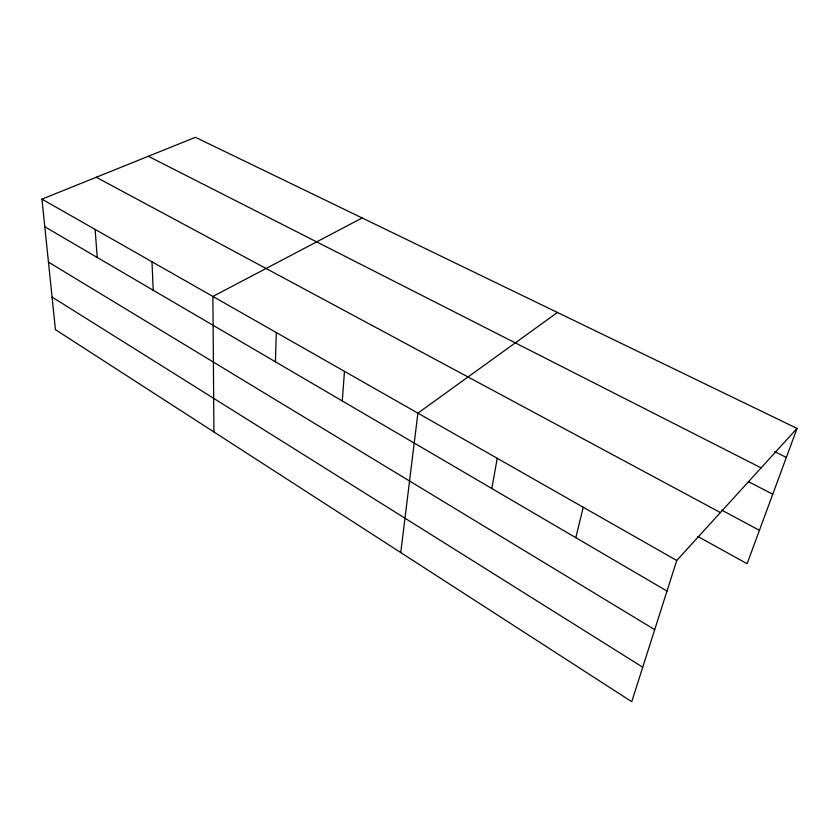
<?xml version="1.0" encoding="UTF-8"?>
<svg xmlns="http://www.w3.org/2000/svg" width="839" height="839" viewBox="0 0 839 839"><rect width="100%" height="100%" fill="white"/><g stroke="black" fill="none" stroke-linecap="round" stroke-linejoin="round"><path stroke-width="1.26" d="M275.423 361.798L276.325 332.548M342.281 400.948L344.472 371.341M400.759 552.576L417.895 413.145L557.442 312.475M491.832 488.508L497.233 458.304M575.816 537.684L583.22 507.249M797.05 428.425L676.737 560.483L631.746 701.698L55.437 329.654L41.95 199.137L195.456 137.302L797.05 428.425L747.109 563.724L697.828 536.467M362.154 217.972L212.896 296.45L213.924 431.959M774.712 451.623L786.353 457.423M148.335 156.285L761.12 467.868M748.367 481.607L772.761 494.223M721.676 510.091L759.442 530.332M96.275 177.26L720.397 512.556M41.95 199.137L676.737 560.483M44.803 226.771L666.995 591.065M48.463 262.114L654.703 629.638M52.07 297.069L642.737 667.194M95.132 229.414L97.23 257.468M151.985 261.778L153.201 290.242"/></g></svg>
